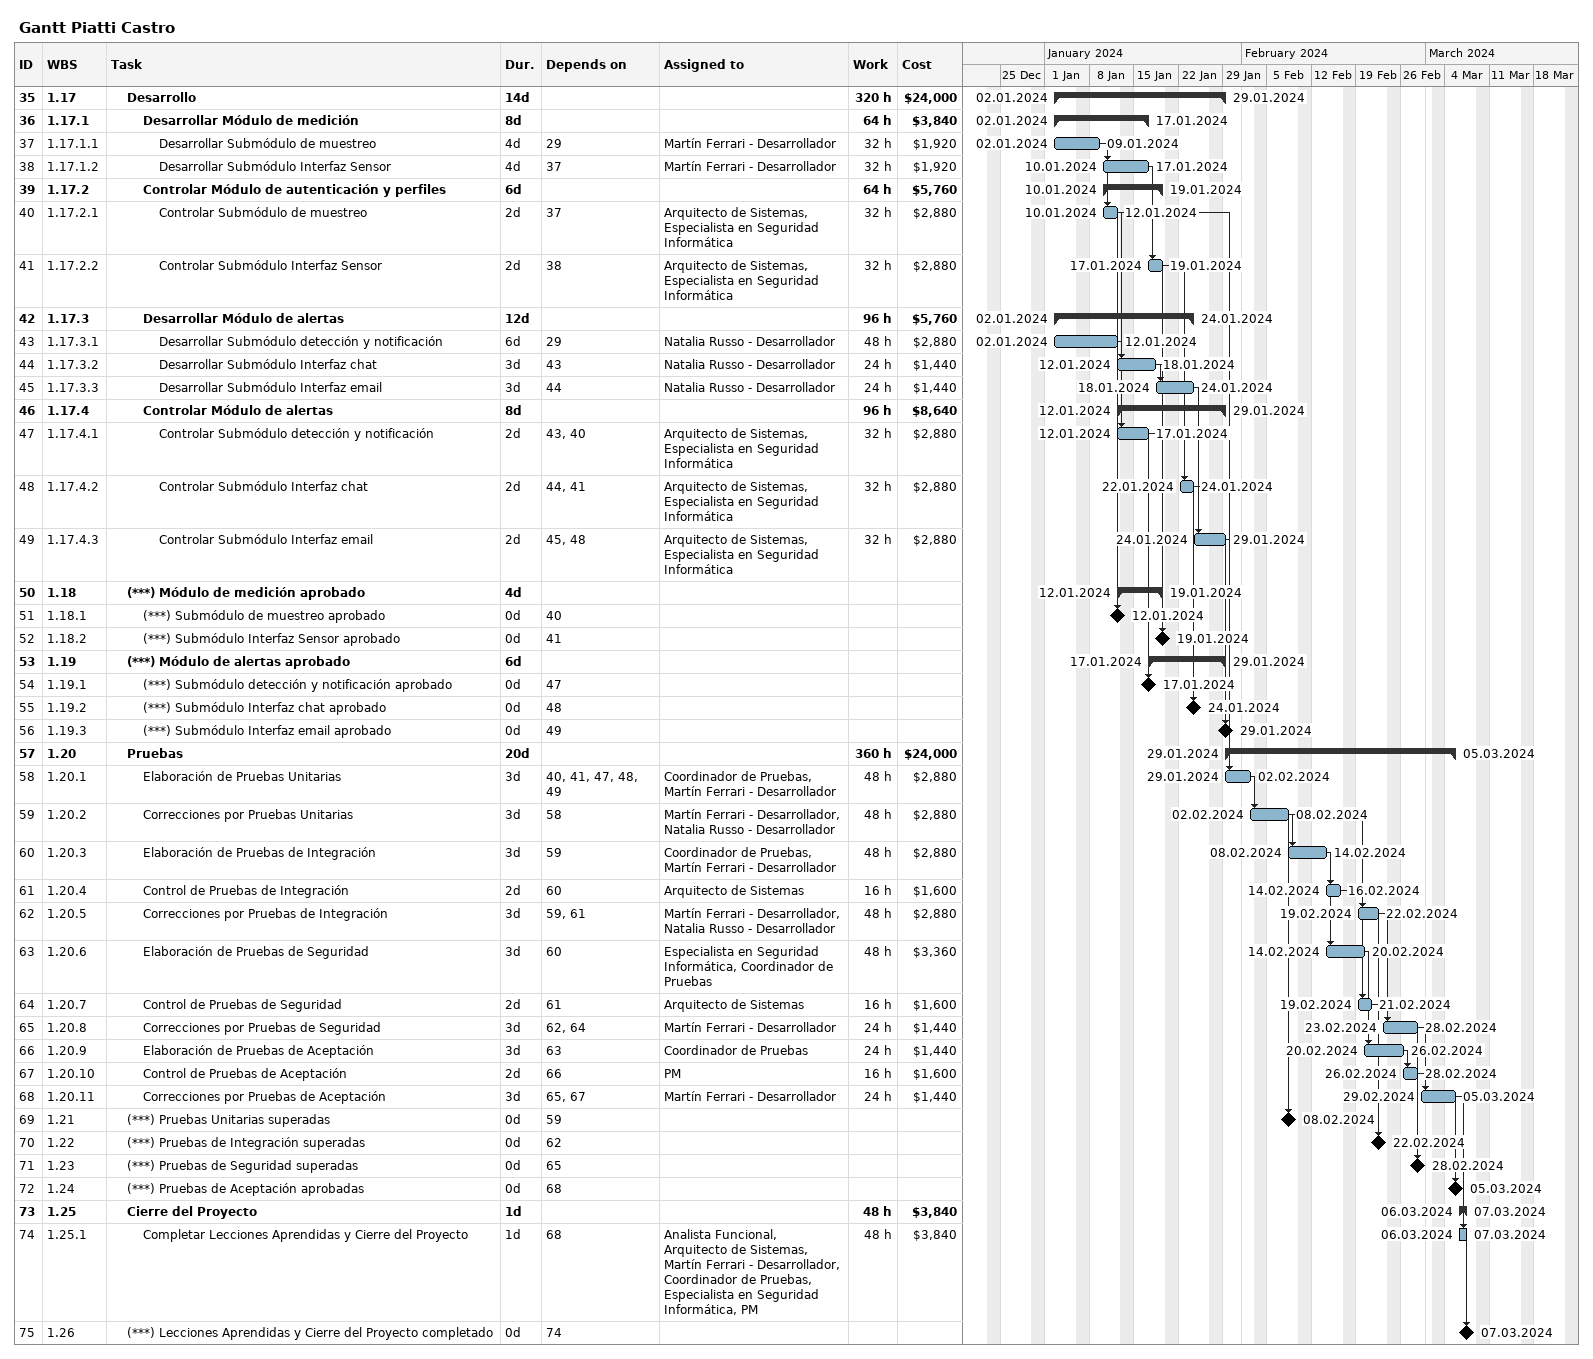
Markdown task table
Gantt Piatti Castro

| ID | WBS | Task | Duration | Start | Finish | Predecessors | Resources | Work (h) | Cost ($) |
|---|---|---|---|---|---|---|---|---|---|
| 35 | 1.17 | **Desarrollo** | 14d | 2024-01-02 | 2024-01-29 |  |  | 320 | 24000 |
| 36 | 1.17.1 | **Desarrollar Módulo de medición** | 8d | 2024-01-02 | 2024-01-17 |  |  | 64 | 3840 |
| 37 | 1.17.1.1 | Desarrollar Submódulo de muestreo | 4d | 2024-01-02 | 2024-01-09 | 29 | Martín Ferrari - Desarrollador | 32 | 1920 |
| 38 | 1.17.1.2 | Desarrollar Submódulo Interfaz Sensor | 4d | 2024-01-10 | 2024-01-17 | 37 | Martín Ferrari - Desarrollador | 32 | 1920 |
| 39 | 1.17.2 | **Controlar Módulo de autenticación y perfiles** | 6d | 2024-01-10 | 2024-01-19 |  |  | 64 | 5760 |
| 40 | 1.17.2.1 | Controlar Submódulo de muestreo | 2d | 2024-01-10 | 2024-01-12 | 37 | Arquitecto de Sistemas, Especialista en Seguridad Informática | 32 | 2880 |
| 41 | 1.17.2.2 | Controlar Submódulo Interfaz Sensor | 2d | 2024-01-17 | 2024-01-19 | 38 | Arquitecto de Sistemas, Especialista en Seguridad Informática | 32 | 2880 |
| 42 | 1.17.3 | **Desarrollar Módulo de alertas** | 12d | 2024-01-02 | 2024-01-24 |  |  | 96 | 5760 |
| 43 | 1.17.3.1 | Desarrollar Submódulo detección y notificación | 6d | 2024-01-02 | 2024-01-12 | 29 | Natalia Russo - Desarrollador | 48 | 2880 |
| 44 | 1.17.3.2 | Desarrollar Submódulo Interfaz chat | 3d | 2024-01-12 | 2024-01-18 | 43 | Natalia Russo - Desarrollador | 24 | 1440 |
| 45 | 1.17.3.3 | Desarrollar Submódulo Interfaz email | 3d | 2024-01-18 | 2024-01-24 | 44 | Natalia Russo - Desarrollador | 24 | 1440 |
| 46 | 1.17.4 | **Controlar Módulo de alertas** | 8d | 2024-01-12 | 2024-01-29 |  |  | 96 | 8640 |
| 47 | 1.17.4.1 | Controlar Submódulo detección y notificación | 2d | 2024-01-12 | 2024-01-17 | 43, 40 | Arquitecto de Sistemas, Especialista en Seguridad Informática | 32 | 2880 |
| 48 | 1.17.4.2 | Controlar Submódulo Interfaz chat | 2d | 2024-01-22 | 2024-01-24 | 44, 41 | Arquitecto de Sistemas, Especialista en Seguridad Informática | 32 | 2880 |
| 49 | 1.17.4.3 | Controlar Submódulo Interfaz email | 2d | 2024-01-24 | 2024-01-29 | 45, 48 | Arquitecto de Sistemas, Especialista en Seguridad Informática | 32 | 2880 |
| 50 | 1.18 | **(***) Módulo de medición aprobado** | 4d | 2024-01-12 | 2024-01-19 |  |  |  |  |
| 51 | 1.18.1 | (***) Submódulo de muestreo aprobado | 0d | 2024-01-12 | 2024-01-12 | 40 |  |  |  |
| 52 | 1.18.2 | (***) Submódulo Interfaz Sensor aprobado | 0d | 2024-01-19 | 2024-01-19 | 41 |  |  |  |
| 53 | 1.19 | **(***) Módulo de alertas aprobado** | 6d | 2024-01-17 | 2024-01-29 |  |  |  |  |
| 54 | 1.19.1 | (***) Submódulo detección y notificación aprobado | 0d | 2024-01-17 | 2024-01-17 | 47 |  |  |  |
| 55 | 1.19.2 | (***) Submódulo Interfaz chat aprobado | 0d | 2024-01-24 | 2024-01-24 | 48 |  |  |  |
| 56 | 1.19.3 | (***) Submódulo Interfaz email aprobado | 0d | 2024-01-29 | 2024-01-29 | 49 |  |  |  |
| 57 | 1.20 | **Pruebas** | 20d | 2024-01-29 | 2024-03-05 |  |  | 360 | 24000 |
| 58 | 1.20.1 | Elaboración de Pruebas Unitarias | 3d | 2024-01-29 | 2024-02-02 | 40, 41, 47, 48, 49 | Coordinador de Pruebas, Martín Ferrari - Desarrollador | 48 | 2880 |
| 59 | 1.20.2 | Correcciones por Pruebas Unitarias | 3d | 2024-02-02 | 2024-02-08 | 58 | Martín Ferrari - Desarrollador, Natalia Russo - Desarrollador | 48 | 2880 |
| 60 | 1.20.3 | Elaboración de Pruebas de Integración | 3d | 2024-02-08 | 2024-02-14 | 59 | Coordinador de Pruebas, Martín Ferrari - Desarrollador | 48 | 2880 |
| 61 | 1.20.4 | Control de Pruebas de Integración | 2d | 2024-02-14 | 2024-02-16 | 60 | Arquitecto de Sistemas | 16 | 1600 |
| 62 | 1.20.5 | Correcciones por Pruebas de Integración | 3d | 2024-02-19 | 2024-02-22 | 59, 61 | Martín Ferrari - Desarrollador, Natalia Russo - Desarrollador | 48 | 2880 |
| 63 | 1.20.6 | Elaboración de Pruebas de Seguridad | 3d | 2024-02-14 | 2024-02-20 | 60 | Especialista en Seguridad Informática, Coordinador de Pruebas | 48 | 3360 |
| 64 | 1.20.7 | Control de Pruebas de Seguridad | 2d | 2024-02-19 | 2024-02-21 | 61 | Arquitecto de Sistemas | 16 | 1600 |
| 65 | 1.20.8 | Correcciones por Pruebas de Seguridad | 3d | 2024-02-23 | 2024-02-28 | 62, 64 | Martín Ferrari - Desarrollador | 24 | 1440 |
| 66 | 1.20.9 | Elaboración de Pruebas de Aceptación | 3d | 2024-02-20 | 2024-02-26 | 63 | Coordinador de Pruebas | 24 | 1440 |
| 67 | 1.20.10 | Control de Pruebas de Aceptación | 2d | 2024-02-26 | 2024-02-28 | 66 | PM | 16 | 1600 |
| 68 | 1.20.11 | Correcciones por Pruebas de Aceptación | 3d | 2024-02-29 | 2024-03-05 | 65, 67 | Martín Ferrari - Desarrollador | 24 | 1440 |
| 69 | 1.21 | (***) Pruebas Unitarias superadas | 0d | 2024-02-08 | 2024-02-08 | 59 |  |  |  |
| 70 | 1.22 | (***) Pruebas de Integración superadas | 0d | 2024-02-22 | 2024-02-22 | 62 |  |  |  |
| 71 | 1.23 | (***) Pruebas de Seguridad superadas | 0d | 2024-02-28 | 2024-02-28 | 65 |  |  |  |
| 72 | 1.24 | (***) Pruebas de Aceptación aprobadas | 0d | 2024-03-05 | 2024-03-05 | 68 |  |  |  |
| 73 | 1.25 | **Cierre del Proyecto** | 1d | 2024-03-06 | 2024-03-07 |  |  | 48 | 3840 |
| 74 | 1.25.1 | Completar Lecciones Aprendidas y Cierre del Proyecto | 1d | 2024-03-06 | 2024-03-07 | 68 | Analista Funcional, Arquitecto de Sistemas, Martín Ferrari - Desarrollador, Coordinador de Pruebas, Especialista en Seguridad Informática, PM | 48 | 3840 |
| 75 | 1.26 | (***) Lecciones Aprendidas y Cierre del Proyecto completado | 0d | 2024-03-07 | 2024-03-07 | 74 |  |  |  |
